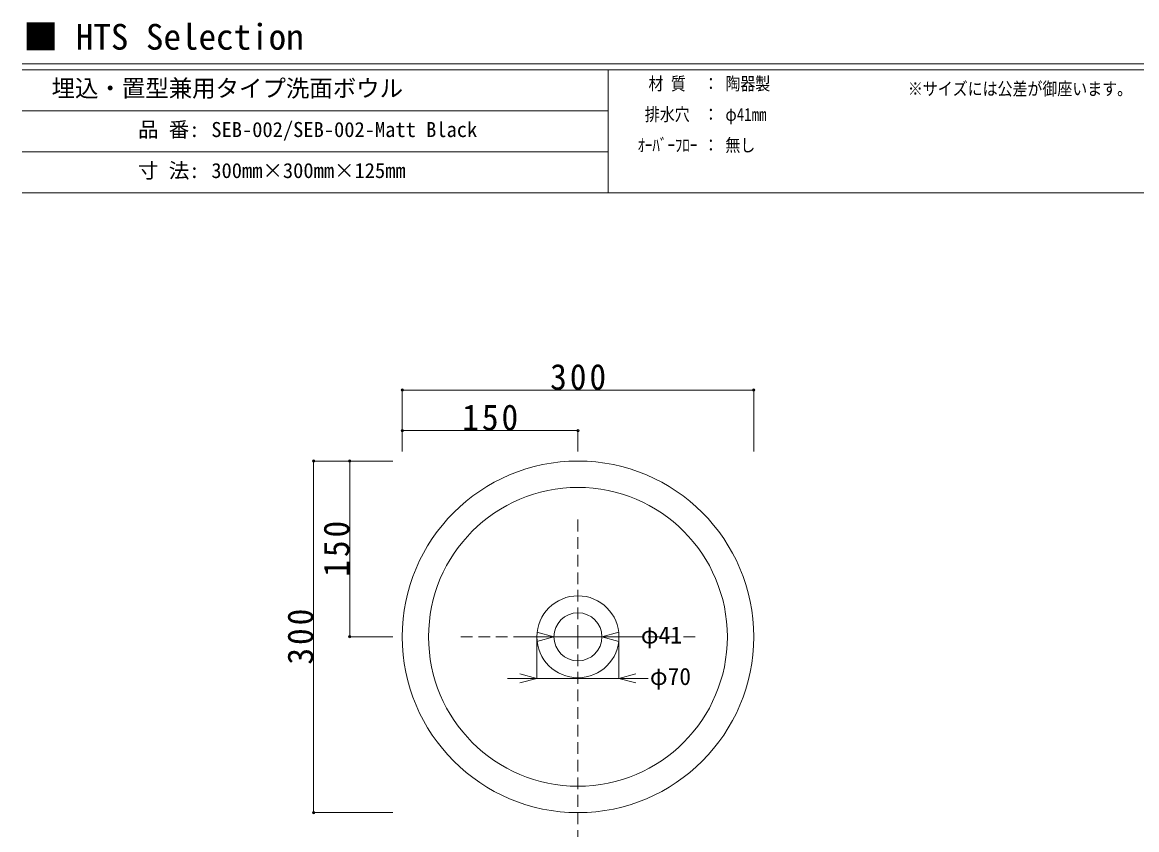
# Model space of a CAD drawing. Units: millimetres, scale not verified. Extents: x -1002 to 1002, y -687 to 676.
# Drawn here: x -1002 to -51, y -14 to 676 of the extents above; entities that cross this region are included whole.
import ezdxf
from ezdxf.enums import TextEntityAlignment as Align

# ---------------------------------------------------------------- set-up
doc = ezdxf.new("R2010")
doc.units = ezdxf.units.MM
doc.header["$LTSCALE"] = 5
doc.header["$PDMODE"] = 32
doc.header["$PDSIZE"] = 2
doc.linetypes.add('DASHED2', pattern=[3, 2, -1])
doc.layers.add('F-0', color=7, linetype='Continuous', lineweight=15)
doc.styles.add('ＭＳ ゴシック', font='')
doc.styles.get('ＭＳ ゴシック').set_extended_font_data('MS Gothic')

msp = doc.modelspace()

# ---------------------------------------------------------------- linework, layer by layer
at = {"layer": 'F-0'}
for p, q in [((1002.034, 640.036), (-1002.086, 640.036)), ((1002.034, 635.036), (-1002.086, 635.036)), ((-502.086, 635.036), (-502.086, 530.036)), ((-502.086, 600.036), (-1002.086, 600.036)), ((-502.086, 565.036), (-1002.086, 565.036)), ((1002.034, 530.036), (-1002.086, 530.036)), ((-677.89, 361.648), (-377.89, 361.648)), ((-677.89, 361.648), (-677.89, 309.356)), ((-377.89, 361.648), (-377.89, 309.356)), ((-677.89, 327.115), (-527.89, 327.115)), ((-677.89, 327.115), (-677.89, 309.356)), ((-527.89, 327.115), (-527.89, 309.356)), ((-753.492, 301.126), (-753.492, 1.126)), ((-753.492, 301.126), (-686.004, 301.126)), ((-722.708, 301.126), (-722.708, 151.126)), ((-722.708, 301.126), (-686.004, 301.126)), ((-548.39, 151.126), (-562.879, 155.008)), ((-507.39, 151.126), (-492.901, 155.008)), ((-722.708, 151.126), (-686.004, 151.126)), ((-548.39, 151.126), (-573.39, 151.126)), ((-562.89, 115.599), (-562.89, 151.126)), ((-548.39, 151.126), (-562.879, 147.244)), ((-548.39, 151.126), (-507.39, 151.126)), ((-507.39, 151.126), (-482.39, 151.126)), ((-507.39, 151.126), (-492.901, 147.244)), ((-492.89, 115.599), (-492.89, 151.126)), ((-562.89, 115.599), (-587.89, 115.599)), ((-562.89, 115.599), (-577.379, 119.481)), ((-562.89, 115.599), (-577.379, 111.716)), ((-492.89, 115.599), (-478.401, 119.481)), ((-492.89, 115.599), (-467.89, 115.599)), ((-753.492, 1.126), (-686.004, 1.126))]:
    msp.add_line(p, q, dxfattribs=at)
at = {"layer": 'F-0', "linetype": 'DASHED2'}
for q in [(-527.89, 251.126), (-627.89, 151.126), (-527.89, -532.077), (-427.89, 151.126)]:
    msp.add_line((-527.89, 151.126), q, dxfattribs=at)
at = {"layer": 'F-0'}
msp.add_lwpolyline([(-562.89, 115.599), (-492.89, 115.599), (-478.401, 111.716)], dxfattribs=at)
for radius in [150, 127.5, 35, 20.5]:
    msp.add_circle((-527.89, 151.126), radius, dxfattribs=at)
for p in [(-677.89, 361.648), (-377.89, 361.648), (-677.89, 327.115), (-527.89, 327.115), (-753.492, 301.126), (-722.708, 301.126), (-722.708, 151.126), (-753.492, 1.126)]:
    msp.add_point(p, dxfattribs=at)

# ---------------------------------------------------------------- texts
at = {"layer": 'F-0', "style": 'ＭＳ ゴシック'}
for s, height, p in [('■ HTS Selection', 21.99, (-1001.367, 645.583)), ('埋込・置型兼用タイプ洗面ボウル', 14.66, (-977.086, 607.536)), ('品 番:', 12.83, (-903.336, 573.786)), ('SEB-002/SEB-002-Matt Black', 12.83, (-840.774, 573.786)), ('寸 法:', 12.83, (-903.336, 538.786)), ('300mm×300mm×125mm', 12.83, (-840.774, 538.786)), ('φ41', 14.66, (-474.232, 140.965)), ('φ70', 14.66, (-466.538, 105.607))]:
    msp.add_text(s, height=height, dxfattribs=at).set_placement(p, align=Align.BOTTOM_LEFT)
at = {"layer": 'F-0', "style": 'ＭＳ ゴシック', "width": 0.85}
for s, p in [('材 質', (-467.711, 614.411)), ('：', (-420.836, 614.411)), ('陶器製', (-402.086, 614.411)), ('※サイズには公差が御座います。', (-246.359, 610.036)), ('排水穴', (-470.836, 588.161)), ('：', (-420.836, 588.161)), ('φ41mm', (-402.086, 588.161)), ('ｵｰﾊﾞｰﾌﾛｰ', (-477.086, 561.911)), ('：', (-420.836, 561.911)), ('無し', (-402.086, 561.911))]:
    msp.add_text(s, height=11, dxfattribs=at).set_placement(p, align=Align.BOTTOM_LEFT)
at = {"layer": 'F-0', "color": 3, "char_height": 21.99, "attachment_point": 7, "style": 'ＭＳ ゴシック'}
for s, insert in [('\\T1.18;\\W0.95;300', (-551.64, 361.648)), ('\\T1.18;\\W0.95;150', (-626.64, 327.115))]:
    msp.add_mtext(s, dxfattribs=dict(at, insert=insert))
at = {"layer": 'F-0', "color": 3, "char_height": 21.99, "attachment_point": 7, "rotation": 90, "style": 'ＭＳ ゴシック'}
for s, insert in [('\\T1.18;\\W0.95;150', (-722.708, 202.376)), ('\\T1.18;\\W0.95;300', (-753.492, 127.376))]:
    msp.add_mtext(s, dxfattribs=dict(at, insert=insert))

doc.saveas('drawing.dxf')
